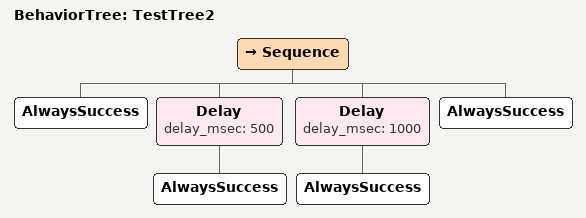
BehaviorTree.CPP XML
<?xml version="1.0"?>
<root BTCPP_format="4" main_tree_to_execute="TestTree2">
    <BehaviorTree ID="TestTree2">
        <Sequence>
            <AlwaysSuccess />
            <Delay delay_msec="500">
                <AlwaysSuccess />
            </Delay>
            <Delay delay_msec="1000">
                <AlwaysSuccess />
            </Delay>
            <AlwaysSuccess />
        </Sequence>
    </BehaviorTree>
</root>
